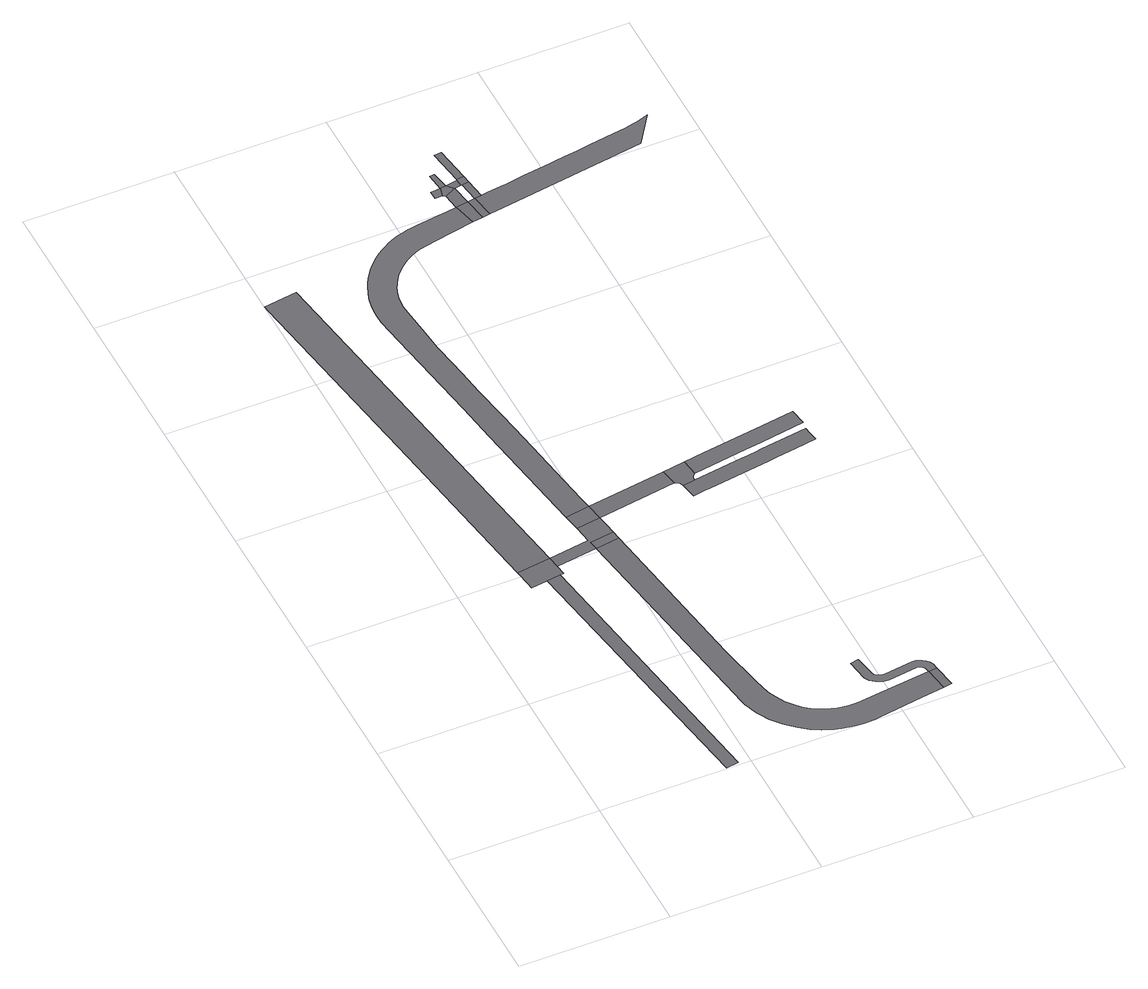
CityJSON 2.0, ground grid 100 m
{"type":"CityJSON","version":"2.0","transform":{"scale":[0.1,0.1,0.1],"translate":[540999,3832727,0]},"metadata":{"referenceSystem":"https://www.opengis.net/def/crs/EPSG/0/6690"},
"CityObjects":{
"road1":{"type":"Road","attributes":{"RoadStructureAttribute.sectionType":"1"},"geometry":[{"type":"MultiSurface","lod":"1","boundaries":[[[0,1,2,3]]]}]},
"road2":{"type":"Road","geometry":[{"type":"MultiSurface","lod":"1","boundaries":[[[4,5,6,7,8,3,2,9,10]]]}]},
"road3":{"type":"Road","attributes":{"RoadStructureAttribute.sectionType":"1"},"geometry":[{"type":"MultiSurface","lod":"1","boundaries":[[[11,12,13,14,5,4]]]}]},
"road4":{"type":"Road","attributes":{"RoadStructureAttribute.sectionType":"1"},"geometry":[{"type":"MultiSurface","lod":"1","boundaries":[[[15,16,17,18,4,10,19,20,21]]]}]},
"road5":{"type":"Road","geometry":[{"type":"MultiSurface","lod":"1","boundaries":[[[21,20,19,22]]]}]},
"road6":{"type":"Road","geometry":[{"type":"MultiSurface","lod":"1","boundaries":[[[23,24,17,16]]]}]},
"road7":{"type":"Road","attributes":{"RoadStructureAttribute.sectionType":"1"},"geometry":[{"type":"MultiSurface","lod":"1","boundaries":[[[25,26,27,28,29,30,31,32,33,34,35,36,37,38,39,40,41,22,19,42,43,44,45,46,47,48,49,50,51,52,53,54,55,56,57,58,59,60,61,62,63,64]]]}]},
"road8":{"type":"Road","attributes":{"RoadStructureAttribute.sectionType":"1"},"geometry":[{"type":"MultiSurface","lod":"1","boundaries":[[[65,23,16,66]]]}]},
"road9":{"type":"Road","attributes":{"RoadStructureAttribute.sectionType":"1"},"geometry":[{"type":"MultiSurface","lod":"1","boundaries":[[[67,68,69,70,71,72,73,74,75,76,77,78,79,80,81,82,83,84,85,86,87,88,89,90,91,92,93,94,95,96,97,98,99,100,101,102,103,24,23,104,105,106,107,108,109,110,111,112,113,114,115,116,117,118,119,120,121,122,123,124,125,126,127,128,129,130,131,132,133,134,135,136]]]}]},
"road10":{"type":"Road","attributes":{"RoadStructureAttribute.sectionType":"1"},"geometry":[{"type":"MultiSurface","lod":"1","boundaries":[[[137,138,139,140,141,142,143,144,145,146,147,148,149,150,151,152,153,154,155,156,157,158,159,64,160]]]}]},
"road11":{"type":"Road","geometry":[{"type":"MultiSurface","lod":"1","boundaries":[[[161,65,66,162,163,164,165,166,167,168,169,170]]]}]},
"road12":{"type":"Road","geometry":[{"type":"MultiSurface","lod":"1","boundaries":[[[160,64,63,171]]]}]},
"road13":{"type":"Road","attributes":{"RoadStructureAttribute.sectionType":"1"},"geometry":[{"type":"MultiSurface","lod":"1","boundaries":[[[172,173,174,175,176,177,166,165,178,179,180,181,182,183,184,185,186]]]}]},
"road14":{"type":"Road","attributes":{"RoadStructureAttribute.sectionType":"1"},"geometry":[{"type":"MultiSurface","lod":"1","boundaries":[[[187,188,189,190,161,170,191,192,193,194]]]}]},
"road15":{"type":"Road","geometry":[{"type":"MultiSurface","lod":"1","boundaries":[[[195,196,197,198]]]}]},
"road16":{"type":"Road","geometry":[{"type":"MultiSurface","lod":"1","boundaries":[[[199,67,136,200]]]}]},
"road17":{"type":"Road","attributes":{"RoadStructureAttribute.sectionType":"1"},"geometry":[{"type":"MultiSurface","lod":"1","boundaries":[[[201,202,67,199]]]}]},
"road18":{"type":"Road","geometry":[{"type":"MultiSurface","lod":"1","boundaries":[[[203,195,198,202,201]]]}]},
"road19":{"type":"Road","geometry":[{"type":"MultiSurface","lod":"1","boundaries":[[[204,205,195,203]]]}]},
"road20":{"type":"Road","geometry":[{"type":"MultiSurface","lod":"1","boundaries":[[[206,207,199,200,208]]]}]},
"road21":{"type":"Road","attributes":{"RoadStructureAttribute.sectionType":"1"},"geometry":[{"type":"MultiSurface","lod":"1","boundaries":[[[209,203,201,210]]]}]},
"road22":{"type":"Road","attributes":{"RoadStructureAttribute.sectionType":"1"},"geometry":[{"type":"MultiSurface","lod":"1","boundaries":[[[211,212,206,213]]]}]},
"road23":{"type":"Road","geometry":[{"type":"MultiSurface","lod":"1","boundaries":[[[214,215,209,210,212,211]]]}]},
"road24":{"type":"Road","attributes":{"RoadStructureAttribute.sectionType":"1"},"geometry":[{"type":"MultiSurface","lod":"1","boundaries":[[[216,217,215,214]]]}]},
"road25":{"type":"Road","attributes":{"RoadStructureAttribute.sectionType":"1"},"geometry":[{"type":"MultiSurface","lod":"1","boundaries":[[[218,219,220,221,222,223,224,225,226,227,228,229,230,231,232,233,234,235,236,213,206,208,237,238]]]}]}
},
"vertices":[
[841,6,0],[925,19,0],[636,1917,0],[546,1904,0],
[638,2071,0],[413,2037,0],[430,1928,0],[432,1897,0],[434,1886,0],[660,1920,0],[650,1989,0],
[225,4765,0],[2,4731,0],[7,4698,0],[219,3313,0],
[1068,2183,0],[1056,2257,0],[895,2232,0],[913,2111,0],[926,2028,0],[916,2091,0],[1078,2114,0],
[1087,2052,0],
[1037,2370,0],[877,2346,0],
[1917,192,0],[1789,179,0],[1729,177,0],[1716,178,0],[1660,189,0],[1626,198,0],[1576,218,0],[1549,230,0],[1508,255,0],[1492,266,0],[1465,290,0],[1423,334,0],[1393,373,0],[1350,461,0],[1338,494,0],[1315,593,0],[1255,911,0],[1151,550,0],[1159,497,0],[1169,452,0],[1183,408,0],[1194,377,0],[1204,355,0],[1213,337,0],[1248,273,0],[1304,202,0],[1321,185,0],[1374,136,0],[1432,93,0],[1494,59,0],[1563,31,0],[1607,18,0],[1670,7,0],[1747,1,0],[1783,2,0],[1823,5,0],[1856,10,0],[2151,55,0],[2308,79,0],[2284,237,0],
[1567,2450,0],[1584,2336,0],
[1400,5014,0],[1339,5005,0],[1235,4990,0],[1158,4979,0],[1127,4974,0],[1092,4969,0],[1076,4966,0],[1059,4963,0],[1047,4961,0],[1015,4952,0],[984,4943,0],[935,4924,0],[906,4911,0],[871,4890,0],[840,4871,0],[816,4853,0],[782,4826,0],[764,4810,0],[753,4799,0],[733,4778,0],[705,4745,0],[684,4717,0],[663,4686,0],[646,4654,0],[632,4624,0],[614,4581,0],[599,4537,0],[592,4507,0],[581,4450,0],[577,4417,0],[576,4380,0],[576,4368,0],[576,4345,0],[578,4318,0],[605,4129,0],[710,3444,0],[753,3165,0],[1024,2451,0],[984,2723,0],[946,2976,0],[917,3167,0],[896,3301,0],[858,3539,0],[832,3716,0],[794,3955,0],[791,3976,0],[779,4094,0],[754,4356,0],[753,4393,0],[756,4425,0],[760,4460,0],[764,4477,0],[769,4491,0],[776,4516,0],[786,4541,0],[800,4570,0],[807,4581,0],[820,4604,0],[836,4627,0],[857,4654,0],[882,4679,0],[893,4690,0],[915,4708,0],[941,4728,0],[963,4741,0],[990,4756,0],[1033,4775,0],[1056,4782,0],[1160,4805,0],[1434,4859,0],
[2334,286,0],[2323,309,0],[2305,329,0],[2286,342,0],[2256,354,0],[2232,357,0],[2038,330,0],[2014,332,0],[1990,342,0],[1975,356,0],[1968,371,0],[1946,508,0],[1890,499,0],[1913,353,0],[1929,321,0],[1959,295,0],[2000,276,0],[2040,273,0],[2233,300,0],[2241,299,0],[2259,292,0],[2276,277,0],[2279,270,0],[2340,245,0],
[1714,2472,0],[1601,2331,0],[1613,2323,0],[1621,2312,0],[1627,2296,0],[1708,2307,0],[1707,2327,0],[1711,2340,0],[1719,2350,0],[1731,2359,0],
[2364,88,0],
[2493,2423,0],[2186,2378,0],[2164,2375,0],[2154,2373,0],[2086,2363,0],[2045,2357,0],[1640,2213,0],[1644,2187,0],[1723,2200,0],[1764,2206,0],[2173,2266,0],[2236,2276,0],[2369,2295,0],[2509,2316,0],[2500,2376,0],
[2485,2588,0],[2430,2580,0],[2217,2548,0],[1858,2494,0],[2094,2413,0],[2163,2424,0],[2204,2430,0],[2502,2475,0],
[1380,5202,0],[1313,5193,0],[1318,5135,0],[1363,5139,0],
[1481,5027,0],[1505,4870,0],
[1458,5165,0],[1384,5122,0],
[1419,5207,0],
[1399,5324,0],[1365,5319,0],
[1531,5035,0],[1495,5030,0],[1555,4877,0],
[1498,5222,0],[1503,5173,0],
[1557,5177,0],[1510,5171,0],[1575,5042,0],
[1549,5232,0],[1502,5226,0],
[1516,5477,0],[1465,5470,0],
[2764,5242,0],[2739,5233,0],[2719,5226,0],[2684,5216,0],[2655,5209,0],[2611,5200,0],[2520,5186,0],[2350,5160,0],[2257,5145,0],[2168,5131,0],[2111,5123,0],[2066,5117,0],[2027,5111,0],[1951,5100,0],[1885,5089,0],[1820,5079,0],[1756,5069,0],[1721,5064,0],[1627,5050,0],[1700,4899,0],[2628,5039,0]
]}
